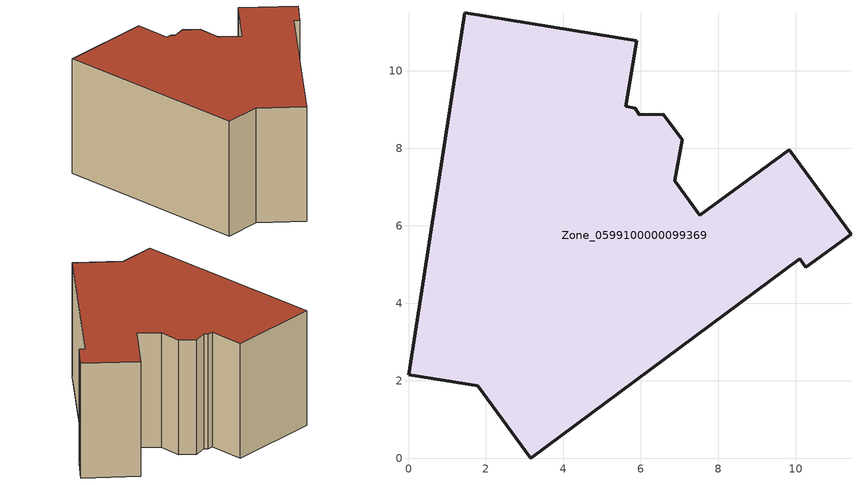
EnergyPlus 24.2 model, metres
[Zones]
Zone_0599100000099369
 floor ground (C_G): 10.09,5.15 3.15,0 1.78,1.87 0,2.15 1.45,11.49 5.89,10.77 5.61,9.08 5.85,9.03 5.95,8.87 6.58,8.88 7.06,8.22 6.87,7.16 7.52,6.27 9.83,7.96 11.42,5.78 10.25,4.93 z0
 wall outside (C_F): 10.25,4.93 11.42,5.78 9.83,7.96 7.52,6.27 6.87,7.16 7.06,8.22 6.58,8.88 5.95,8.87 5.85,9.03 5.61,9.08 5.89,10.77 1.45,11.49 0,2.15 1.78,1.87 3.15,0 10.09,5.15 10.25,4.93 z0:5.79
 roof outside (C_R): 3.15,0 10.09,5.15 10.25,4.93 11.42,5.78 9.83,7.96 7.52,6.27 6.87,7.16 7.06,8.22 6.58,8.88 5.95,8.87 5.85,9.03 5.61,9.08 5.89,10.77 1.45,11.49 0,2.15 1.78,1.87 z5.79
[BUILDING]
Pand.0599100000099369: North Axis=0; Terrain=City; Loads Convergence Tolerance Value=0.04; Temperature Convergence Tolerance Value=0.4; Solar Distribution=FullExterior; Maximum Number of Warmup Days=25; Minimum Number of Warmup Days=1
[Site:Location]
Rotterdam.The.Hague.AP_ZH_NLD Design_Conditions: Latitude=51.96; Longitude=4.45; Time Zone=1; Elevation=-4.5
[SITE:GROUNDTEMPERATURE:BUILDINGSURFACE]
18, 18, 18, 18, 18, 18, 18, 18, 18, 18, 18, 18
[MATERIAL] Thermal Absorptance=0.9; Solar Absorptance=0.7; Visible Absorptance=0.7
Name | Roughness | Thickness | Conductivity | Density | Specific Heat
G.TC.1975-1991 | MediumSmooth | 0.15 | 0.288461 | 540 | 1210
F.TC.1975-1991 | Rough | 0.3 | 0.230769 | 1920 | 840
R.TC.1975-1991 | MediumRough | 0.2 | 0.153846 | 1500 | 1000
[CONSTRUCTION]
C_G: G.TC.1975-1991
C_F: F.TC.1975-1991
C_R: R.TC.1975-1991
[ZONE]
Zone_0599100000099369: Type=1; Multiplier=1; Ceiling Height=Autocalculate; Volume=Autocalculate; Floor Area=autocalculate; Part of Total Floor Area=Yes
[ZONEINFILTRATION:DESIGNFLOWRATE]
Infil_Zone_0599100000099369: Zone or ZoneList or Space or SpaceList=Zone_0599100000099369; Schedule=AlwaysOn; Design Flow Rate Calculation Method=Flow/Area; Flow Rate per Floor Area=0.003; Constant Term Coefficient=1; Temperature Term Coefficient=0; Velocity Term Coefficient=0; Velocity Squared Term Coefficient=0
[HVACTEMPLATE:ZONE:IDEALLOADSAIRSYSTEM]
Zone_0599100000099369: Maximum Heating Supply Air Temperature=50; Minimum Cooling Supply Air Temperature=13; Maximum Heating Supply Air Humidity Ratio=0.0156; Minimum Cooling Supply Air Humidity Ratio=0.0077; Heating Limit=NoLimit; Cooling Limit=NoLimit; Dehumidification Control Type=ConstantSensibleHeatRatio; Cooling Sensible Heat Ratio=0.7; Dehumidification Setpoint=60; Humidification Control Type=None; Humidification Setpoint=30; Outdoor Air Method=None; Outdoor Air Flow Rate per Person=0.00944; Outdoor Air Flow Rate per Zone Floor Area=0; Outdoor Air Flow Rate per Zone=0; Demand Controlled Ventilation Type=None; Outdoor Air Economizer Type=NoEconomizer; Heat Recovery Type=None; Sensible Heat Recovery Effectiveness=0.7; Latent Heat Recovery Effectiveness=0.65
[ZONECONTROL:THERMOSTAT]
ThermostatControl_Zone_0599100000099369: Zone or ZoneList=Zone_0599100000099369; Control Type Schedule=DualSetpointControlType; Control 1=Thermostat_Zone_0599100000099369; Temperature Difference Between Cutout And Setpoint=0
[THERMOSTATSETPOINT:DUALSETPOINT]
Thermostat_Zone_0599100000099369: Heating Setpoint Temperature Schedule=HeatingSetpoint_Zone_0599100000099369; Cooling Setpoint Temperature Schedule=CoolingSetpoint_Zone_0599100000099369
[SCHEDULE:COMPACT]
HeatingSetpoint_Zone_0599100000099369: Through: 12/31, For: AllDays, Until: 24:00, 21
CoolingSetpoint_Zone_0599100000099369: Through: 12/31, For: AllDays, Until: 24:00, 24
DualSetpointControlType: Through: 12/31, For: AllDays, Until: 24:00, 4
AlwaysOn: Through: 12/31, For: AllDays, Until: 24:00, 1
